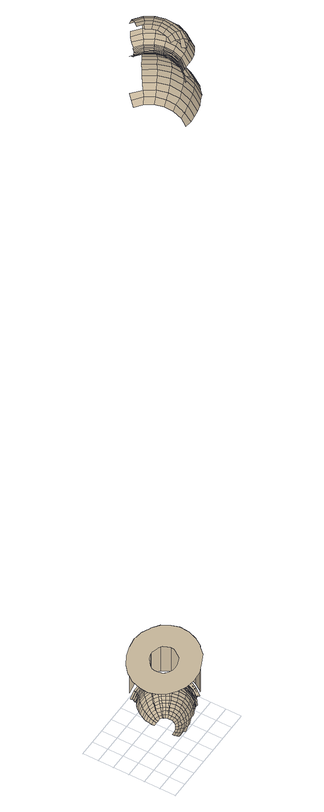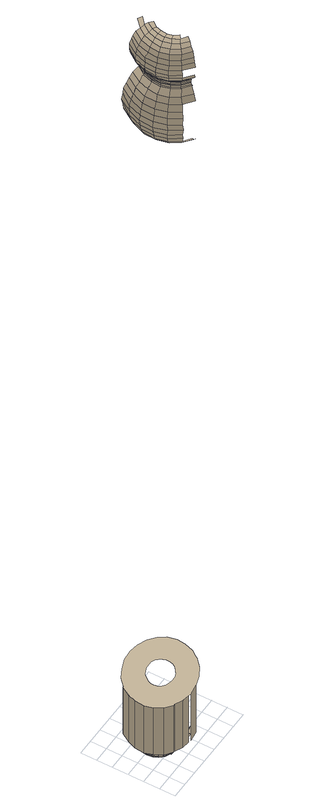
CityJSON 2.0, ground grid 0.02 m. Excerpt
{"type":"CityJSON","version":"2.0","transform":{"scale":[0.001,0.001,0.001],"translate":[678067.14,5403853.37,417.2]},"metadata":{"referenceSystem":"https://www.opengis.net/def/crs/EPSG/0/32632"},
"CityObjects":{
"building1":{"type":"Building","attributes":{"name":"building","dataAvailable":"Sufficient","opendrive_identifier_modelDate":"13-06-17","opendrive_identifier_modelName":"892_SAVe_Ingolstadt","opendrive_identifier_modelVendor":"3D Mapping Solutions","opendrive_identifier_roadObjectName":"building","opendrive_identifier_sourceFileName":"2019-11-29_SAVe_Ingolstadt_Prio5","opendrive_roadObject_dynamic":"false","opendrive_roadObject_orientation":"none","opendrive_roadObject_type":"BUILDING","opendrive_road_length":"211.9635830812","opendrive_road_rule":"RIGHTHANDTRAFFIC","measuredHeight":13.14},"children":["building1-1"]},
"building1-1":{"type":"BuildingInstallation","attributes":{"@cityeditor:layer":"Unclassified.LoD3","relationToConstruction":"outside"},"parents":["building1"],"geometry":[{"type":"MultiSurface","lod":"3","boundaries":[[[0,1,2,3]],[[4,5,6,7]],[[1,8,9,2]],[[10,11,12,13]],[[8,14,15,9]],[[16,17,18,19]],[[14,20,21,15]],[[22,3,23,24]],[[3,2,25,23]],[[26,16,19,5]],[[2,9,27,25]],[[9,15,28,27]],[[15,21,29,28]],[[30,31,17,16]],[[32,26,5,4]],[[28,29,33,34]],[[35,36,37,38]],[[39,40,41,42]],[[43,39,42,11]],[[44,45,31,30]],[[46,35,38,47]],[[27,28,34,48]],[[40,49,50,41]],[[51,43,11,10]],[[52,53,54,55,56,57,58,59,60,61,62,63,64,65,66,67,68,69,70,71,72,73,74,75,76,77,78,79],[80,81,82,83,84,85,86,87,88,89,90,91,92,93,94,95,96,97,98,99,100,101,102,103]],[[104,51,10,105]],[[49,106,107,50]],[[108,46,47,109]],[[25,27,48,110]],[[111,112,113,114]],[[115,104,105,116]],[[106,117,118,107]],[[23,25,110,119]],[[120,108,109,121]],[[122,30,16,26]],[[123,120,121,124]],[[24,23,119,125]],[[117,126,127,118]],[[128,115,116,129]],[[130,123,124,131]],[[114,113,45,44]],[[132,24,125,133]],[[134,130,131,135]],[[126,136,137,127]],[[138,134,135,139]],[[140,138,139,141]],[[142,32,4,143]],[[144,140,141,145]],[[146,147,111,148]],[[149,144,145,150]],[[151,152,153,154]],[[155,149,150,156]],[[152,157,158,153]],[[157,155,156,159]],[[160,151,154]],[[157,159,158]],[[161,160,154,162]],[[163,164,165,166]],[[161,162,167]],[[168,169,170,171]],[[169,161,167,170]],[[172,173,36,35]],[[34,33,174,175]],[[176,177,128,129,178,179]],[[136,180,181,137]],[[182,183,184,185]],[[48,34,175,186]],[[187,172,35,46]],[[188,142,143,189]],[[190,44,30,122]],[[191,122,26,32]],[[192,187,46,108]],[[148,111,114,193]],[[110,48,186,194]],[[180,195,196,181]],[[175,174,197,198]],[[199,200,173,172]],[[193,114,44,190]],[[201,192,108,120]],[[119,110,194,202]],[[203,188,189,204]],[[205,146,148,206]],[[207,176,179,208]],[[183,209,210,184]],[[211,212,39,43]],[[212,213,40,39]],[[213,214,49,40]],[[215,211,43,51]],[[195,216,217,196]],[[218,201,120,123]],[[125,119,202,219]],[[220,215,51,104]],[[214,221,106,49]],[[222,220,104,115]],[[221,223,117,106]],[[224,203,204,225]],[[186,175,198,226]],[[227,199,172,187]],[[228,229,230,231]],[[229,232,233,230]],[[234,218,123,130]],[[133,125,219,235]],[[223,236,126,117]],[[237,222,115,128]],[[198,197,238,239]],[[240,228,231,241]],[[232,242,243,233]],[[216,244,245,217]],[[246,200,199,247]],[[242,248,249,243]],[[250,240,241,251]],[[244,224,225,245]],[[252,133,235,253]],[[254,234,130,134]],[[236,255,136,126]],[[256,191,32,142]],[[248,257,258,249]],[[259,250,251,260]],[[261,252,253,262]],[[263,254,134,138]],[[264,190,122,191]],[[265,266,246,247]],[[194,186,226,267]],[[209,268,269,210]],[[270,207,208,271]],[[272,261,262,273]],[[257,274,275,258]],[[276,55,54,277]],[[278,259,260,279]],[[280,263,138,140]],[[239,238,281,282]],[[283,284,227,187,192]],[[285,286,144,149]],[[286,280,140,144]],[[287,272,273,288]],[[206,148,193,289]],[[290,287,288,291]],[[292,285,149,155]],[[293,294,266,265]],[[295,290,291,296]],[[297,205,206,298]],[[274,299,300,275]],[[301,292,155,157]],[[302,295,296,303]],[[304,305,237,128,177,176]],[[306,302,303,307]],[[282,281,308,309]],[[310,306,307,311]],[[312,301,157,152]],[[226,198,239,313]],[[314,312,152,151]],[[315,310,311,316]],[[247,199,227,317]],[[318,314,151,160]],[[319,308,294,293]],[[255,320,180,136]],[[289,193,190,264]],[[321,283,192,201]],[[322,315,316,323]],[[309,308,319]],[[324,318,160,161]],[[202,194,267,325]],[[326,327,213,212]],[[328,326,212,211]],[[329,330,183,182]],[[331,324,161]],[[327,332,214,213]],[[333,328,211,215]],[[230,233,334,335]],[[231,230,335,336]],[[268,337,338,269]],[[339,270,271,340]],[[341,331,161,169]],[[342,333,215,220]],[[332,343,221,214]],[[344,345,164,163]],[[346,341,169,168]],[[347,348,278,279,349,350]],[[351,265,247,317]],[[233,243,352,334]],[[241,231,336,353]],[[354,346,168,163]],[[299,355,356,300]],[[357,256,142,188]],[[358,342,220,222]],[[343,359,223,221]],[[251,241,353,360]],[[243,249,361,352]],[[283,362,284]],[[344,354,163]],[[219,202,325,363]],[[313,239,282,364]],[[365,321,201,218]],[[260,251,360,366]],[[249,258,367,361]],[[335,334,327,326]],[[336,335,326,328]],[[368,358,222,237]],[[359,369,236,223]],[[370,371,372,373]],[[267,226,313,374]],[[317,227,284,362,375]],[[376,293,265,351]],[[377,339,340,378]],[[337,379,380,338]],[[353,336,328,333]],[[334,352,332,327]],[[360,353,333,342]],[[352,361,343,332]],[[381,264,191,256]],[[320,382,195,180]],[[369,383,255,236]],[[384,362,283,321]],[[258,275,385,367]],[[279,260,366,386]],[[387,297,298,388]],[[389,377,378,390]],[[379,389,390,380]],[[235,219,363,391]],[[366,360,342,358]],[[361,367,359,343]],[[364,282,309,392]],[[393,319,293,376]],[[394,365,218,234]],[[392,309,319,393]],[[298,206,289,395]],[[275,300,396,385]],[[367,385,369,359]],[[386,366,358,368]],[[397,357,188,203]],[[398,351,317,375]],[[253,235,391,399]],[[400,394,234,254]],[[355,401,402,356]],[[325,267,374,403]],[[404,304,176,207]],[[330,405,209,183]],[[406,407,368,237,305,304]],[[395,289,264,381]],[[408,384,321,365]],[[374,313,364,409]],[[385,396,383,369]],[[410,375,362,384]],[[382,411,216,195]],[[262,253,399,412]],[[383,413,320,255]],[[414,376,351,398]],[[415,400,254,263]],[[350,349,279,386,416,417]],[[418,387,388,419]],[[420,397,203,224]],[[421,422,330,329]],[[300,356,423,396]],[[273,262,412,424]],[[425,415,263,280]],[[426,393,376,414]],[[409,364,392,427]],[[371,428,429,372]],[[430,347,350,431]],[[432,425,280,286]],[[433,381,256,357]],[[427,392,393,426]],[[434,408,365,394]],[[288,273,424,435]],[[363,325,403,436]],[[373,372,437,438]],[[411,439,244,216]],[[439,420,224,244]],[[291,288,435,440]],[[296,291,440,441]],[[442,432,286,285]],[[417,416,386,368,407,406]],[[443,442,285,292]],[[401,444,445,402]],[[446,410,384,408]],[[447,398,375,410]],[[303,296,441,448]],[[449,443,292,301]],[[307,303,448]],[[396,423,413,383]],[[450,418,419,451]],[[388,298,395,452]],[[453,449,301,312]],[[403,374,409,454]],[[311,307,448,455]],[[316,311,455,456]],[[438,437,422,421]],[[457,453,312,314]],[[458,414,398,447]],[[459,434,394,400]],[[457,314,318]],[[323,316,456,460]],[[461,404,207,270]],[[405,462,268,209]],[[391,363,436,463]],[[464,457,318,324]],[[465,323,460,466]],[[413,467,382,320]],[[468,469,470]],[[471,446,408,434]],[[452,395,381,433]],[[472,465,466,473]],[[474,426,414,458]],[[475,464,324,331]],[[476,459,400,415]],[[454,409,427,477]],[[478,447,410,446]],[[477,427,426,474]],[[356,402,479,423]],[[480,472,473,481]],[[482,475,331,341]],[[483,433,357,397]],[[484,485,486,487]],[[488,469,345,344]],[[399,391,463,489]],[[490,482,341,346]],[[491,480,481,492]],[[493,476,415,425]],[[436,403,454,494]],[[495,471,434,459]],[[496,491,492]],[[497,490,346,354]],[[498,458,447,478]],[[422,499,405,330]],[[500,406,304,404]],[[501,493,425,432]],[[419,388,452,502]],[[484,496,492,487]],[[503,53,52,504]],[[423,479,467,413]],[[462,505,337,268]],[[506,461,270,339]],[[488,497,354,344]],[[507,508,442,443]],[[467,509,411,382]],[[412,399,489,510]],[[511,478,446,471]],[[512,507,443,449]],[[513,474,458,498]],[[372,429,514,437]],[[515,72,71,516]],[[431,350,417,517]],[[518,483,397,420]],[[519,495,459,476]],[[520,512,449,453]],[[494,454,477,521]],[[402,445,522,479]],[[502,452,433,483]],[[521,477,474,513]],[[463,436,494,523]],[[524,520,453,457]],[[424,412,510,525]],[[501,432,442,508,526,527]],[[509,528,439,411]],[[528,518,420,439]],[[529,498,478,511]],[[530,519,476,493]],[[517,417,406,500]],[[437,514,499,422]],[[451,419,502,531]],[[440,435,532,533]],[[534,506,339,377]],[[505,535,379,337]],[[435,424,525,532]],[[536,524,457,464]],[[441,440,533,537]],[[538,511,471,495]],[[527,530,493,501]],[[445,539,540,522]],[[448,441,537,541]],[[479,522,509,467]],[[542,536,464,475]],[[539,451,531,540]],[[543,526,508,507]],[[489,463,523,544]],[[545,513,498,529]],[[546,534,377,389]],[[535,546,389,379]],[[523,494,521,547]],[[548,543,507,512]],[[455,448,541,549]],[[531,502,483,518]],[[550,542,475,482]],[[547,521,513,545]],[[551,548,512]],[[552,468,469,488]],[[553,500,404,461]],[[499,554,462,405]],[[555,551,512,520]],[[556,538,495,519]],[[557,529,511,538]],[[456,455,549,558]],[[559,550,482,490]],[[522,540,528,509]],[[460,456,558]],[[560,555,520,524]],[[540,531,518,528]],[[466,460,558,561]],[[562,559,490,497]],[[510,489,544,563]],[[564,560,524]],[[429,565,566,514]],[[567,556,519,530]],[[568,431,517,569]],[[570,545,529,557]],[[544,523,547,571]],[[473,466,561,572]],[[573,557,538,556]],[[571,547,545,570]],[[574,564,524,536]],[[575,73,72,515]],[[552,562,497,488]],[[576,567,530,527]],[[481,473,572,577]],[[525,510,563,578]],[[579,574,536,542]],[[487,486,580,581]],[[582,583,526,543]],[[584,582,543,548]],[[569,517,500,553]],[[514,566,554,499]],[[492,481,577]],[[585,573,556,567]],[[586,584,548,551]],[[532,525,578,587]],[[588,579,542,550]],[[589,570,557,573]],[[563,544,571,590]],[[533,532,587,591]],[[576,527,526,583,592,593]],[[492,577,594]],[[537,533,591,595]],[[596,586,551,555]],[[504,52,79,597]],[[598,553,461,506]],[[554,599,505,462]],[[600,601,468,552]],[[602,588,550,559]],[[593,585,567,576]],[[590,571,570,589]],[[541,537,595,603]],[[487,492,594,581]],[[604,596,555,560]],[[605,602,559,562]],[[606,592,583,582]],[[607,589,573,585]],[[549,541,603,608]],[[609,604,560,564]],[[578,563,590,610]],[[611,606,582,584]],[[612,568,569,613]],[[565,614,615,566]],[[611,584,586]],[[616,607,585,593]],[[610,590,589,607]],[[558,549,608,617]],[[618,611,586,596]],[[600,605,562,552]],[[619,609,564,574]],[[587,578,610,620]],[[621,622,592,606]],[[558,617,623]],[[624,618,596,604]],[[625,598,506,534]],[[599,626,535,505]],[[627,620,616,593,592,622]],[[620,610,607,616]],[[628,619,574,579]],[[595,591,627,629]],[[591,587,620,627]],[[630,621,606,611]],[[603,595,629,631]],[[561,558,623,632]],[[566,615,599,554]],[[613,569,553,598]],[[629,627,622,621]],[[633,628,579,588]],[[634,624,604,609]],[[635,630,611,618]],[[603,631,636]],[[631,629,621,630]],[[614,637,638,615]],[[639,612,613,640]],[[636,631,630]],[[641,642,601,600]],[[626,643,546,535]],[[643,625,534,546]],[[572,561,632,644]],[[608,603,636,645]],[[646,634,609,619]],[[647,633,588,602]],[[645,636,630,635]],[[648,635,618,624]],[[617,608,645,649]],[[597,79,78,650]],[[577,572,644,651]],[[652,646,619,628]],[[647,602,605]],[[653,639,640,654]],[[637,653,654,638]],[[649,645,635,648]],[[655,648,624,634]],[[577,651,656]],[[623,617,649,657]],[[658,652,628,633]],[[641,647,605,600]],[[659,655,634,646]],[[640,613,598,625]],[[615,638,626,599]],[[657,649,648,655]],[[594,577,656,660]],[[661,662,642,641]],[[632,623,657,663]],[[663,657,655,659]],[[664,659,646,652]],[[665,74,73,575]],[[666,658,633,647]],[[644,632,663,667]],[[581,594,660,668]],[[669,670,668,581,580,671,672,673]],[[654,640,625,643]],[[638,654,643,626]],[[667,663,659,664]],[[674,664,652,658]],[[651,644,667,675]],[[669,673,662,661]],[[661,666,647,641]],[[675,667,664,674]],[[676,674,658,666]],[[650,78,77,677]],[[656,651,675,678]],[[678,675,674,676]],[[679,676,666]],[[660,656,678,680]],[[680,678,676,679]],[[669,679,666,661]],[[668,660,680,670]],[[670,680,679,669]],[[681,75,74,665]],[[677,77,76,682]],[[682,76,75,681]]]}]}
},
"vertices":[
[53,19,17],[54,21,14],[61,21,14],[61,19,17],[66,22,1146],[61,24,1148],[52,16,1148],[56,12,1146],[55,24,12],[61,24,12],[66,22,1089],[65,22,1090],[55,13,1090],[56,13,1089],[56,28,10],[61,28,10],[62,35,1149],[57,37,1148],[52,30,1148],[57,27,1149],[57,31,9],[61,31,9],[61,16,19],[68,20,17],[69,18,19],[67,23,14],[68,34,1148],[67,26,12],[66,29,10],[65,32,9],[65,44,1149],[59,44,1148],[73,32,1146],[68,34,9],[70,31,10],[62,59,10],[62,55,9],[58,55,9],[57,58,10],[72,32,1092],[73,32,1093],[65,22,1093],[65,22,1092],[73,32,1090],[66,53,1149],[60,52,1148],[62,62,12],[56,61,12],[72,28,12],[73,32,1094],[66,22,1094],[73,32,1089],[83,87,120],[74,88,120],[70,89,120],[57,87,120],[44,83,120],[32,76,120],[22,67,120],[20,64,120],[15,57,120],[11,45,120],[10,34,120],[13,23,120],[19,14,120],[28,7,120],[39,2,120],[52,0,120],[65,1,120],[78,6,120],[90,12,120],[99,21,120],[100,21,120],[107,32,120],[111,43,120],[112,55,120],[109,65,120],[103,75,120],[94,82,120],[93,82,120],[72,32,120],[67,30,120],[62,28,120],[57,28,120],[53,28,120],[48,30,120],[45,33,120],[43,36,120],[42,40,120],[42,45,120],[43,49,120],[46,53,120],[50,56,120],[54,59,120],[59,61,120],[64,61,120],[69,60,120],[73,59,120],[77,56,120],[79,52,120],[80,48,120],[80,44,120],[78,40,120],[75,36,120],[73,32,1088],[66,21,1088],[73,32,1096],[66,21,1096],[62,65,14],[55,64,14],[74,26,14],[59,69,1149],[54,65,1148],[58,59,1148],[64,61,1149],[74,32,1086],[67,21,1086],[74,32,1097],[67,21,1097],[75,24,17],[62,68,17],[54,66,17],[71,44,1148],[62,70,19],[54,68,19],[77,22,19],[75,32,1098],[67,21,1098],[75,32,1085],[67,21,1085],[62,73,23],[53,70,23],[69,16,23],[78,20,23],[62,74,26],[53,72,26],[76,31,1099],[68,20,1099],[62,76,30],[52,73,30],[62,77,33],[52,74,33],[78,31,1143],[70,19,1143],[62,77,37],[52,75,37],[56,79,1148],[52,74,1149],[64,72,1148],[62,77,39],[52,75,39],[62,79,43],[62,79,42],[51,76,42],[51,77,43],[62,78,40],[52,75,40],[62,78,41],[52,76,41],[52,75,41],[62,80,43],[62,81,44],[51,78,44],[62,84,45],[62,80,45],[51,77,45],[50,81,45],[51,79,44],[62,83,45],[62,82,45],[51,79,45],[50,80,45],[66,59,10],[65,55,9],[71,36,9],[74,34,10],[81,30,1079],[76,31,1084],[68,20,1084],[73,17,1079],[80,30,1103],[72,18,1103],[76,31,1001],[81,30,1006],[73,17,1006],[68,20,1001],[76,32,12],[67,62,12],[82,30,1138],[73,17,1138],[72,54,1148],[77,44,1146],[68,65,14],[69,64,1148],[79,30,14],[83,29,1108],[74,16,1108],[73,39,9],[77,37,10],[71,58,10],[69,55,9],[69,68,17],[81,28,17],[84,29,1133],[75,16,1133],[60,83,1146],[69,76,1146],[86,29,1073],[77,15,1073],[86,29,1012],[77,15,1012],[77,44,1090],[77,44,1092],[77,44,1093],[77,44,1094],[77,44,1089],[86,29,1114],[76,15,1114],[70,70,19],[83,27,19],[78,44,1088],[78,44,1096],[78,44,1086],[78,44,1097],[86,29,1127],[77,15,1127],[80,36,12],[73,61,12],[60,83,1090],[59,83,1092],[68,75,1092],[68,75,1090],[60,83,1093],[68,75,1093],[71,73,23],[85,25,23],[79,44,1098],[79,44,1085],[75,42,9],[79,41,10],[60,83,1089],[69,76,1089],[60,83,1094],[69,76,1094],[87,29,1120],[77,15,1120],[72,53,9],[74,56,10],[60,83,1096],[69,76,1096],[60,83,1088],[69,76,1088],[79,18,26],[86,24,26],[71,74,26],[80,44,1099],[82,44,1143],[61,84,1097],[70,76,1097],[61,84,1086],[70,76,1086],[80,17,30],[87,23,30],[72,76,30],[78,55,1146],[75,55,10],[72,52,9],[83,35,14],[90,28,1019],[80,13,1019],[90,28,1066],[80,13,1066],[80,17,33],[88,23,33],[61,85,1098],[71,77,1098],[57,87,45],[70,89,45],[61,85,1085],[71,77,1085],[72,77,33],[75,45,9],[79,45,10],[74,64,14],[74,62,13],[72,77,39],[72,77,37],[80,16,37],[89,22,37],[75,66,1146],[80,16,39],[89,22,39],[72,78,40],[77,53,10],[74,51,9],[81,16,40],[89,22,40],[63,87,1143],[73,79,1143],[62,85,1099],[71,78,1099],[73,78,41],[81,16,41],[89,22,41],[86,44,1079],[80,44,1084],[81,15,41],[90,22,41],[75,48,9],[79,49,10],[81,15,42],[90,22,42],[73,79,42],[82,41,12],[73,79,43],[82,15,43],[90,21,43],[77,58,12],[73,80,43],[79,50,10],[85,44,1103],[76,66,17],[82,14,43],[91,21,43],[73,81,44],[86,34,17],[77,55,1092],[77,55,1093],[77,55,1090],[80,44,1001],[86,44,1006],[74,81,44],[78,55,1094],[78,55,1089],[75,66,1093],[74,66,1092],[75,66,1090],[93,27,1027],[83,11,1027],[93,27,1059],[83,11,1059],[74,82,45],[78,55,1088],[78,55,1096],[75,84,45],[73,80,45],[74,83,45],[66,90,1079],[62,85,1084],[71,78,1084],[77,81,1079],[78,57,12],[75,66,1094],[75,66,1089],[74,84,45],[65,89,1103],[75,80,1103],[86,44,1138],[79,56,1086],[79,56,1097],[75,66,1088],[75,66,1096],[75,64,14],[88,33,19],[83,46,12],[78,69,19],[76,67,1086],[76,67,1097],[80,56,1085],[80,56,1098],[62,85,1001],[66,90,1006],[77,81,1006],[71,78,1001],[86,40,14],[80,61,14],[81,55,12],[95,26,1051],[84,11,1051],[95,26,1035],[84,11,1035],[83,56,1143],[88,43,1108],[81,56,1099],[77,66,17],[77,67,1098],[77,67,1085],[66,90,1138],[77,81,1138],[95,26,1043],[85,10,1043],[90,32,23],[83,51,12],[82,52,12],[79,71,23],[80,68,1143],[78,68,1099],[90,43,1133],[81,59,14],[92,31,26],[80,72,26],[67,92,1108],[78,83,1108],[89,40,17],[92,43,1073],[92,43,1012],[87,57,1079],[81,56,1084],[78,68,19],[87,46,14],[82,63,17],[91,43,1114],[94,31,30],[86,57,1103],[84,57,14],[81,74,30],[78,68,1084],[84,70,1079],[68,92,1133],[79,83,1133],[91,43,1127],[81,56,1001],[87,57,1006],[82,70,1103],[95,31,33],[81,75,33],[85,53,14],[86,52,14],[69,94,1012],[81,84,1012],[69,94,1073],[81,85,1073],[82,75,37],[87,57,1138],[80,70,23],[95,30,37],[92,40,19],[84,70,1006],[78,68,1001],[92,43,1120],[95,30,39],[95,30,40],[82,75,39],[82,75,40],[69,93,1114],[80,84,1114],[84,65,19],[84,61,17],[96,30,41],[82,76,41],[69,94,1127],[81,84,1127],[84,70,1138],[83,76,42],[90,47,17],[97,30,42],[97,30,43],[83,77,43],[86,58,17],[81,72,26],[98,29,43],[96,43,1066],[96,43,1019],[94,40,23],[84,78,44],[91,21,44],[98,29,44],[89,58,1108],[85,76,45],[83,77,45],[74,62,45],[86,67,23],[92,20,44],[99,29,44],[88,55,17],[84,79,44],[82,73,30],[89,53,17],[86,63,19],[86,71,1108],[93,20,45],[100,28,45],[85,79,45],[90,58,1133],[94,18,45],[91,21,45],[98,29,45],[102,28,45],[86,82,45],[96,39,26],[85,80,45],[93,19,45],[101,28,45],[83,74,33],[93,47,19],[87,68,26],[94,19,45],[86,81,45],[89,60,19],[92,58,1012],[92,58,1073],[83,74,37],[87,72,1133],[74,88,45],[83,87,45],[99,43,1027],[99,43,1059],[84,74,40],[83,74,39],[92,58,1114],[98,39,30],[88,65,23],[84,75,41],[91,56,19],[89,72,1012],[100,21,45],[99,21,45],[89,72,1073],[92,58,1127],[89,69,30],[84,75,42],[92,54,19],[88,72,1114],[95,47,23],[85,76,43],[99,39,33],[90,71,39],[90,71,37],[93,58,1120],[91,61,23],[89,70,33],[89,72,1127],[99,39,37],[99,39,39],[101,43,1051],[101,43,1035],[86,77,44],[100,39,40],[90,66,26],[81,85,1120],[89,72,1120],[100,39,41],[86,78,44],[90,71,40],[97,48,26],[93,57,23],[102,43,1043],[94,55,23],[90,71,41],[101,39,42],[87,78,45],[91,71,41],[89,80,45],[97,59,1066],[97,59,1019],[91,72,42],[91,67,30],[93,62,26],[102,39,43],[87,79,45],[92,72,43],[103,39,44],[88,80,45],[99,48,30],[92,73,43],[85,87,1019],[93,74,1019],[92,68,33],[85,87,1066],[93,74,1066],[95,58,26],[96,55,26],[104,38,44],[94,63,30],[93,73,44],[107,32,45],[92,68,37],[105,38,45],[100,48,33],[93,74,44],[102,39,45],[107,38,45],[93,68,40],[93,68,39],[93,68,41],[95,64,33],[93,69,41],[101,48,37],[94,74,45],[97,59,30],[98,56,30],[101,48,39],[96,64,39],[96,64,37],[106,38,45],[101,48,40],[94,69,42],[93,82,45],[100,60,1059],[100,60,1027],[96,76,45],[92,73,45],[94,75,45],[102,48,41],[94,69,43],[95,76,45],[96,64,40],[98,59,33],[103,48,42],[95,70,43],[99,56,33],[97,65,41],[87,89,1059],[96,75,1059],[87,89,1027],[96,75,1027],[98,59,37],[103,48,43],[97,65,42],[96,70,44],[100,57,37],[99,60,40],[98,59,39],[104,48,43],[98,66,43],[102,60,1051],[102,60,1035],[100,57,39],[96,71,44],[100,57,40],[99,60,41],[100,57,41],[105,48,44],[97,71,45],[99,66,43],[100,60,42],[101,57,41],[89,90,1035],[98,76,1035],[89,90,1051],[98,76,1051],[99,73,45],[95,70,45],[103,60,1043],[106,48,44],[101,57,42],[99,66,44],[98,72,45],[101,60,43],[102,57,43],[94,82,45],[106,49,45],[100,67,44],[89,91,1043],[98,77,1043],[101,61,43],[107,49,45],[103,58,43],[101,67,45],[102,61,44],[108,49,45],[103,69,45],[98,66,45],[103,58,44],[103,61,44],[111,43,45],[102,68,45],[104,58,44],[109,49,45],[106,63,45],[108,59,45],[104,48,45],[103,58,45],[101,61,45],[103,62,45],[105,58,45],[104,62,45],[103,75,45],[106,59,45],[105,63,45],[107,59,45],[112,55,45],[109,65,45]
]}
